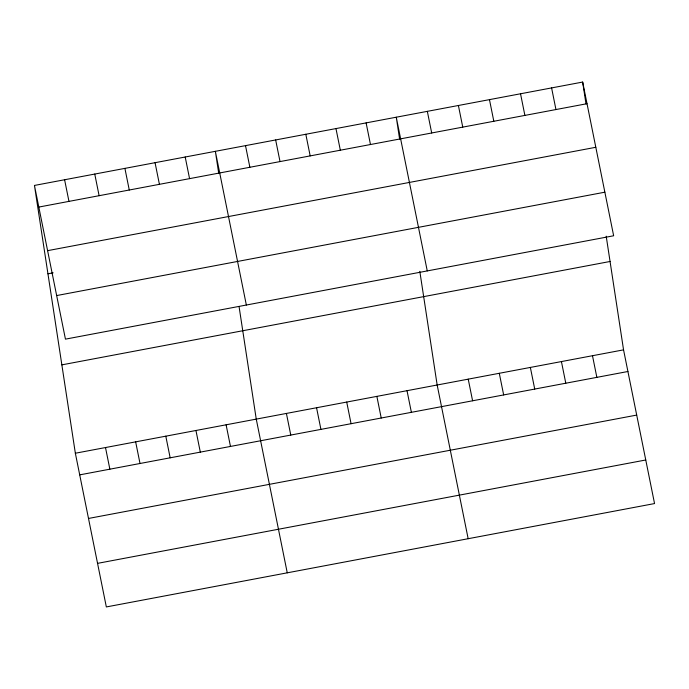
<?xml version="1.0" encoding="UTF-8"?>
<svg xmlns="http://www.w3.org/2000/svg" width="689" height="689" viewBox="0 0 689 689"><rect width="100%" height="100%" fill="white"/><g stroke="black" fill="none" stroke-linecap="round" stroke-linejoin="round"><path stroke-width="1.03" d="M34.45 185.436L582.661 82.06L613.649 235.767L65.446 339.143L34.45 185.436L75.351 453.233L106.339 606.94L654.55 503.564L623.554 349.857L606.199 236.189M38.817 207.07L587.019 103.695M47.601 250.658L595.813 147.282M47.946 273.809L53.148 272.827M56.653 295.564L604.864 192.188M61.855 364.86L610.058 261.484M75.351 453.233L623.554 349.857M79.709 474.867L627.92 371.5M88.502 518.455L636.705 415.079M97.554 563.361L645.765 459.985M551.596 87.916L555.954 109.56M592.488 355.713L596.855 377.357M520.531 93.773L524.889 115.416M561.423 361.57L565.79 383.213M489.466 99.629L493.824 121.273M530.358 367.426L534.724 389.07M458.4 105.495L462.758 127.129M499.292 373.292L503.659 394.926M427.335 111.351L431.693 132.986M468.227 379.148L472.594 400.783M427.258 270.915L396.27 117.208L399.603 139.04M468.158 538.712L437.162 385.005L419.808 271.337M366.117 122.892L370.475 144.535M407.018 390.689L411.376 412.332M335.965 128.576L340.332 150.219M376.866 396.373L381.224 418.016M305.813 134.26L310.179 155.903M346.713 402.057L351.071 423.701M275.66 139.953L280.027 161.588M316.561 407.75L320.928 429.385M245.508 145.637L249.874 167.272M286.409 413.434L290.775 435.069M246.352 305.029L215.356 151.322L218.697 173.154M287.253 572.826L256.256 419.119L239.049 306.467M185.203 157.006L189.57 178.649M226.104 424.803L230.471 446.446M155.059 162.69L159.417 184.333M195.952 430.487L200.318 452.13M124.907 168.374L129.265 190.018M165.799 436.171L170.166 457.815M94.755 174.059L99.113 195.702M135.655 441.864L140.013 463.499M64.602 179.751L68.969 201.386M105.503 447.549L109.861 469.183M582.661 82.06L585.994 103.893"/></g></svg>
